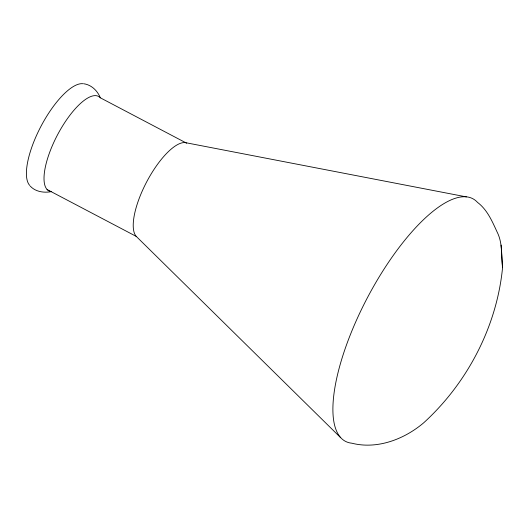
<?xml version="1.0" encoding="UTF-8"?>
<svg xmlns="http://www.w3.org/2000/svg" width="529" height="529" viewBox="0 0 529 529"><rect width="100%" height="100%" fill="white"/><g stroke="black" fill="none" stroke-linecap="round" stroke-linejoin="round"><path stroke-width="0.79" d="M502.55 267.694C496.85 326.538 467.305 383.049 423.736 422.77C404.341 439.249 377.17 449.69 351.792 443.19A137.011 47.286 -62.3 0 1 366.663 299.143A137.011 47.286 -62.3 0 1 477.482 202.356C487.91 210.211 492.724 222.696 498.093 234.102C502.61 244.702 501.294 256.499 502.55 267.694L501.089 245.092M83.556 83.727C91.338 84.713 97.475 90.677 100.331 97.805L186.631 143.194M466.406 196.9L185.243 142.605A53.369 18.422 -62.3 0 0 146.388 182.432A53.369 18.422 -62.3 0 0 136.284 236.423L340.716 437.734M47.055 189.501L136.284 236.423M30.166 186.029C35.41 191.822 44.019 193.072 51.373 191.624A53.369 18.422 -62.3 0 1 57.165 135.51A53.369 18.422 -62.3 0 1 100.331 97.805M29.717 185.395A57.84 19.963 -62.3 0 1 40.673 126.881A57.84 19.963 -62.3 0 1 82.782 83.714"/></g></svg>
